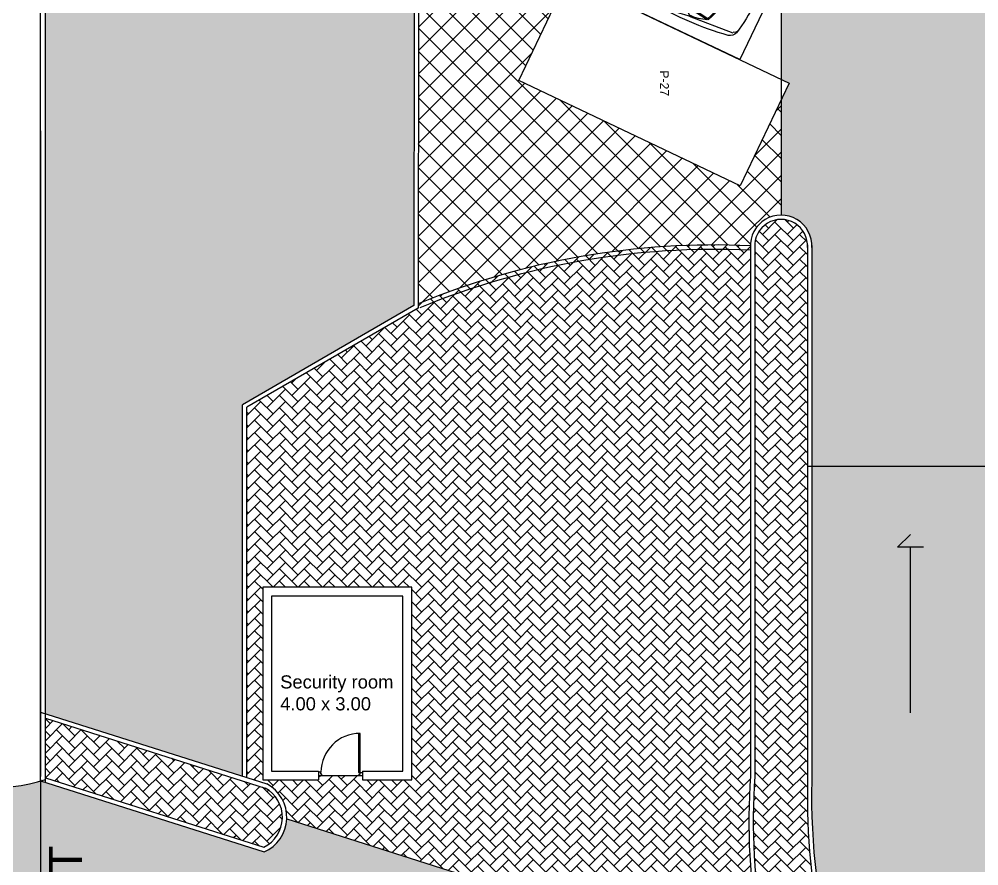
# Model space of a CAD drawing. Header units: inches. Extents: x -162 to 906, y 35 to 488.
# Drawn here: x 367.69 to 389.61, y 96.74 to 116.07 of the extents above; entities that cross this region are included whole.
import ezdxf

# ---------------------------------------------------------------- set-up
doc = ezdxf.new("R2010")
doc.units = ezdxf.units.IN
doc.header["$LTSCALE"] = 0.02
doc.header["$MEASUREMENT"] = 0
doc.set_wipeout_variables(frame=1)
for name, color, linetype, true_color in [('Car Parking block', 7, 'Continuous', 0xc29100), ('cars', 7, 'Continuous', 0xf7f7f7), ('doors', 7, 'Continuous', 0xff8585), ('green bed', 7, 'Continuous', 0x145200), ('jogging track', 7, 'Continuous', 0x5e5e5e), ('main rooad', 250, 'Continuous', 0x333333), ('parking numbers', 7, 'Continuous', 0xa87e00), ('parking pavers', 7, 'Continuous', 0xadadad), ('pavements', 7, 'Continuous', 0x8a8a8a), ('ROADS', 7, 'Continuous', 0x595959), ('text', 7, 'Continuous', 0xd1d1d1), ('walls', 7, 'Continuous', 0x614d9d)]:
    doc.layers.add(name, color=color, linetype=linetype, true_color=true_color)
doc.layers.add('Directions', color=7, linetype='Continuous')
doc.styles.get("Standard").update_dxf_attribs({"font": 'arial.ttf'})
pattern_1 = [(90, (0, 0), (-1.414213562, 1.414213562), [0.375, -2.453427126]), (45, (0, 0), (-1.414213562373095, 1.414213562373095), [0.375, -1.625]), (135, (0, 0), (-1.414213562373095, -1.414213562373095), [0.375, -1.625])]
pattern_2 = [(45, (0, 0), (2.220446049250313e-17, 0.282842712474619), [0.6000000000000001, -0.2]), (135, (0.14142135625, 0.14142135625), (2.220446049250313e-17, 0.282842712474619), [0.6000000000000001, -0.2])]

# ---------------------------------------------------------------- blocks, each defined once
blk = doc.blocks.new('CAR34')
blk.add_wipeout([(33.927219945061495, 117.46526946658308), (33.98462368670587, 127.78612432489997), (32.741181076292584, 148.3729225483237), (29.426464967384856, 170.10453850784285), (29.134901998054804, 170.63419105253365), (26.67237229145159, 174.1651749828465), (25.13437325300852, 174.8719526196695), (0.30411337912696723, 177.75101098796085), (-0.31556963997029897, 177.74968263925302), (-26.27140623761069, 174.74011411512026), (-27.36684823547364, 173.84603299752808), (-28.961789183423022, 171.72088001235966), (-29.82631659040301, 168.09930095522253), (-30.718212151977482, 163.154965128992), (-31.43157935410929, 158.68135229022835), (-32.11740204941255, 153.73824532569108), (-33.19817442925108, 143.51856051653846), (-33.81280107510169, 133.70590836995086), (-33.99702135041612, 126.93718854447543), (-33.95844547550544, 118.72108046946867), (-33.728825815973494, 112.31534416365123), (-33.098868760144754, 103.19243404199192), (-38.34546966265674, 102.7273697802466), (-37.86196344400422, 99.55962219267757), (-33.05416985084295, 100.29345531417168), (-33.03946661253754, 95.88006075690852), (-33.02329542719802, 91.0260401745473), (-33.17973379820975, 87.31777859795515), (-33.17973379820975, 83.84067736094862), (-33.17973379820975, 80.363576123942), (-33.015207114516755, 77.40218146282517), (-33.46250412011642, 71.76152841892643), (-33.72032301440292, 67.41652416396447), (-34.02324298137313, 57.836249965381185), (-33.9432986101767, 47.5699568368218), (-33.732254418372236, 42.15064014712519), (-33.36776953622369, 36.22778147109656), (-32.42457839321918, 26.150377873561624), (-31.36143631138131, 18.000641980206197), (-30.024631302947682, 12.020403576236617), (-27.53868053043388, 9.666347340450088), (-23.22587061666657, 8.53343449247346), (-17.904744222982856, 7.580536929346579), (-11.353601821560005, 6.752423969184804), (-3.8649936221923937, 6.262833417732466), (3.45418457941841, 6.249944299820655), (13.170817221110717, 6.944439351029118), (19.860582659312335, 7.901245021623552), (22.661425257466938, 8.420251150723303), (24.282123377090354, 8.753035693524538), (26.173327927764685, 9.171792330952542), (27.156258647883764, 9.489244641244895), (29.232161590306383, 10.944612270777867), (30.761723952713027, 14.132055273206447), (31.32268107848193, 17.738096435128526), (32.01035962968202, 22.722644157996427), (32.60771659073358, 27.807010693281), (33.08701571950549, 32.73425317949429), (33.411169506580514, 36.82917913612211), (33.70051395324384, 41.52787521807774), (33.97874294281514, 48.96561848411163), (33.94841865071028, 54.17868537462975), (34.023242981373386, 57.8362499653896), (33.95575584934659, 61.30256162563667), (33.88676609159865, 63.54226916090586), (33.68257689139941, 68.14079149986311), (33.51236734701054, 71.01183601047835), (32.97921925152522, 77.7959238029617), (33.16642493887628, 88.73525495091478), (33.05416985084307, 100.29345531417168), (38.0440215037087, 99.78264910818662), (38.34546966265685, 102.7273697802466), (33.07607006959953, 102.93681944096845), (33.071124136772205, 105.38253512689904)])
for p, q in [((-17.13575991959101, 135.7581155141763), (-13.53474318344706, 169.3036767938643)), ((17.13575991959101, 135.7581155141763), (13.53474318344706, 169.3036767938643)), ((-32.97921925152332, 77.79592380241593), (-33.19817442925114, 143.5185605165384)), ((32.97921925152332, 77.79592380241593), (33.19817442925114, 143.5185605165384)), ((-26.06156035747199, 52.34078051119445), (-29.40171897743744, 47.95754449277251)), ((26.06156035747199, 52.34078051119445), (29.40171897743744, 47.95754449277251)), ((-30.16197818202568, 47.95754449277251), (-27.49299169705523, 11.71140066058956)), ((-24.55258090708639, 48.9030449318177), (-26.68356295080548, 34.21931643149901)), ((-23.68723049179744, 47.9030449318177), (-25.69393016589083, 34.07569557290822)), ((-21.58368255234291, 51.47218235604555), (0, 51.47218235604532)), ((-20.71833213705395, 50.47218235604578), (2.273736754432321e-13, 50.47218235604578)), ((21.58368255234291, 51.47218235604555), (0, 51.47218235604532)), ((20.71833213705395, 50.47218235604578), (-2.273736754432321e-13, 50.47218235604578)), ((23.68723049179744, 47.9030449318177), (25.69393016589083, 34.07569557290822)), ((24.55258090708639, 48.9030449318177), (26.68356295080548, 34.21931643149901)), ((30.16197818202568, 47.95754449277251), (27.49299169705523, 11.71140066058956)), ((-26.73273249246699, 11.71140066058956), (-26.00458838180248, 10.04418799644304)), ((-26.00458838180248, 10.04418799644304), (-24.25704251620823, 8.734235188899447)), ((26.00458838180248, 10.04418799644304), (24.25704251620823, 8.734235188899447)), ((26.73273249246699, 11.71140066058956), (26.00458838180248, 10.04418799644304))]:
    blk.add_line(p, q)
at = {"const_width": 0.25}
for points in [[(-32.08484418300327, 102.7273697802466), (-38.3454696626568, 102.7273697802466), (-37.89828212839598, 99.79756830469682), (-30.74328158022035, 100.5300186735842), (-31.63765664874222, 103.0935949646903), (-37.45109459413493, 100.1637934891405), (-37.00390705987388, 102.3611445958029), (-36.10953199135201, 102.7273697802466), (-36.10953199135201, 102.3611445958029), (-35.21515692283015, 101.9949194113592), (-35.21515692283015, 101.9949194113592), (-36.10953199135201, 101.9949194113592), (-34.32078185430805, 101.6286942269153), (-29.84890651169849, 101.6286942269153)], [(32.08484418300327, 102.7273697802466), (38.3454696626568, 102.7273697802466), (37.89828212839598, 99.79756830469682), (30.74328158022035, 100.5300186735842), (31.63765664874222, 103.0935949646903), (37.45109459413493, 100.1637934891405), (37.00390705987388, 102.3611445958029), (36.10953199135201, 102.7273697802466), (36.10953199135201, 102.3611445958029), (35.21515692283015, 101.9949194113592), (35.21515692283015, 101.9949194113592), (36.10953199135201, 101.9949194113592), (34.32078185430805, 101.6286942269153), (29.84890651169849, 101.6286942269153)], [(-33.17973379820978, 87.31777859795511), (-33.17973379820978, 80.36357612394204)], [(33.17973379820978, 87.31777859795511), (33.17973379820978, 80.36357612394204)], [(-34.02324298137319, 57.83624996538128), (-33.87359432004723, 50.52112078387836)], [(34.02324298137319, 57.83624996538128), (33.87359432004723, 50.52112078387836)]]:
    blk.add_lwpolyline(points, dxfattribs=at)
for centre, radius, start, end in [((260.026555164171, 121.4407091794876), 291.2170140450393, 169.4541105612045, 179.5082652334016), ((-23.48460378483219, 169.2713004342559), 6, 90, 170.6377125549305), ((3.1968261253337, 37.02844619128996), 140.7941243493243, 91.30105135902136, 100.923997192489), ((-3.1968261253337, 37.02844619128996), 140.7941243493243, 79.076002807511, 88.69894864097863), ((23.48460378483219, 169.2713004342559), 6, 9.362287445069525, 90), ((-260.026555164171, 121.4407091794876), 291.2170140450393, 0.4917347665984097, 10.54588943879547), ((200.8711657567565, 123.9317857470196), 234.8874150757865, 168.6277808360309, 185.1650915340536), ((-200.8711657567565, 123.9317857470196), 234.8874150757865, 354.8349084659464, 11.37221916396913), ((-1.605883360984308, 20.10321289213857), 107.9661727306113, 89.1477540638219, 101.887232305524), ((1.605883360984308, 20.10321289213857), 107.9661727306113, 78.11276769447605, 90.85224593617808), ((8.376331033583028, 126.0930801903021), 41.60636100444329, 182.8593592779067, 213.5108403874736), ((-5.993796740279322, 122.3539902637217), 25.23582583021884, 176.3966881472988, 220.3270021731335), ((-18.34895133223836, 108.5822369485461), 18.03003079482258, 107.749177614768, 134.8814584601642), ((-8.86359448781559, 121.6490853492123), 21.37127994432367, 178.6708459985047, 222.4001677048718), ((-20.25409792810046, 108.44381096814), 15.23190149740668, 107.0238075166709, 130.5529712667719), ((0.813974461591215, -34.83841664725901), 159.8975891234223, 90.29167108125907, 99.18652766048191), ((-0.813974461591215, -34.83841664725901), 159.8975891234223, 80.81347233951809, 89.70832891874093), ((18.34895133223836, 108.5822369485461), 18.03003079482258, 45.11854153983579, 72.25082238523201), ((8.86359448781559, 121.6490853492123), 21.37127994432367, 317.5998322951282, 1.329154001495268), ((20.25409792810046, 108.44381096814), 15.23190149740668, 49.44702873322808, 72.97619248332909), ((5.993796740279322, 122.3539902637217), 25.23582583021884, 319.6729978268665, 3.603311852701172), ((-8.376331033583028, 126.0930801903021), 41.60636100444329, 326.4891596125264, 357.1406407220933), ((212.6584625687581, 86.34776437966207), 245.8364810791288, 175.6499121088189, 188.9841718433862), ((-25.72918928748163, 116.1018420708112), 12.99259591802312, 235.591732249226, 267.4189562014643), ((-22.45752432289669, 107.1622002631018), 3, 202.3244509001902, 284.5329353446604), ((-192.2320601904448, 76.35402645350882), 170.0055163029223, 351.6343015241009, 9.752128644341537), ((-21.85734627935153, 108.3462060338002), 3, 201.6718768967891, 283.9476698827467), ((-1.137101252850698, 24.91730285366611), 81.96342501202705, 89.20509431183629, 104.5329353446604), ((-1.137101252850698, 24.91730285366611), 82.96342501202705, 89.2146763146841, 103.9476698827467), ((1.137101252850698, 24.91730285366611), 82.96342501202705, 76.05233011725326, 90.78532368531589), ((1.137101252850698, 24.91730285366611), 81.96342501202705, 75.46706465533957, 90.79490568816371), ((21.85734627935153, 108.3462060338002), 3, 256.0523301172532, 338.3281231032109), ((22.45752432289669, 107.1622002631018), 3, 255.4670646553396, 337.6755490998097), ((192.2320601904448, 76.35402645350882), 170.0055163029223, 170.2478713556584, 188.365698475899), ((25.72918928748163, 116.1018420708112), 12.99259591802312, 272.5810437985357, 304.408267750774), ((-212.6584625687581, 86.34776437966207), 245.8364810791288, 351.0158281566138, 4.350087891181092), ((-26.39121410247139, 103.0585453203405), 0.1, 8.448163418283592, 39.70352655797947), ((-205.0436425252763, 76.52397906437773), 180.7122182681933, 359.9659060384543, 8.448163418296478), ((205.0436425252763, 76.52397906437773), 180.7122182681933, 171.5518365817035, 180.0340939615457), ((26.39121410247139, 103.0585453203405), 0.1, 140.2964734420205, 171.5518365817164), ((217.9265122516315, 54.66474320154794), 251.969715674571, 174.7327493826938, 189.2570106149152), ((-24.73499266329532, 87.89526443340219), 11.58277155668651, 224.5749507150043, 271.5147373016941), ((593.3321177242578, 77.79592380241775), 626.3113369757828, 180, 180.3049592960855), ((-24.73499266329532, 87.89526443340219), 13.03702240575893, 230.7747790788437, 271.7520840582274), ((-188.9845759630546, 76.14757986081577), 164.6531891865143, 351.6866048007565, 359.5534545141202), ((-24.43145623327814, 76.41650542997763), 0.1, 271.5147373017332, 359.9659060384282), ((24.43145623327814, 76.41650542997763), 0.1, 180.0340939615718, 268.4852626982668), ((24.73499266329532, 87.89526443340219), 13.03702240575893, 268.2479159417726, 309.2252209211563), ((188.9845759630546, 76.14757986081577), 164.6531891865143, 180.4465454858797, 188.3133951992435), ((24.73499266329532, 87.89526443340219), 11.58277155668651, 268.4852626983059, 315.4250492849957), ((-217.9265122516315, 54.66474320154794), 251.969715674571, 350.7429893850847, 5.267250617306225), ((-593.3321177242576, 77.79592380241775), 626.3113369757828, 359.6950407039145, 0), ((7.90207822267962, 47.95754449277251), 37.30379720011695, 180, 202.3995802024332), ((-21.58368255234291, 48.47218235604555), 3, 90, 171.7425756836412), ((-20.71833213705395, 47.47218235604578), 3, 90, 171.7425756836412), ((20.71833213705395, 47.47218235604578), 3, 8.257424316358769, 90), ((21.58368255234291, 48.47218235604555), 3, 8.257424316358769, 90), ((-7.90207822267962, 47.95754449277251), 37.30379720011695, 337.6004197975668, 0), ((-25.69393016589106, 34.07569557290822), 1, 171.7425756836412, 246.1837292397729), ((-0.5615924261262535, 89.82288480292618), 62.15046836820589, 245.7401172766021, 270.5177324412136), ((-0.5795366460693003, 89.74219563458155), 61.0697925807609, 245.7034608568795, 270.5437303925597), ((0.5795366460693003, 89.74219563458155), 61.0697925807609, 269.4562696074403, 294.2965391431205), ((0.5615924261262535, 89.82288480292618), 62.15046836820589, 269.4822675587863, 294.2598827233978), ((25.69393016589106, 34.07569557290822), 1, 293.816270760227, 8.257424316358769), ((-24.82763258959994, 15.01893728014284), 6, 188.500246599424, 257.0393065063154), ((1.591615728102624e-12, 122.8968219539288), 116.6980096555257, 257.0393065063154, 270), ((-1.591615728102624e-12, 122.8968219539288), 116.6980096555257, 270, 282.9606934936847), ((24.82763258959994, 15.01893728014284), 6, 282.9606934936847, 351.499753400576)]:
    blk.add_arc(centre, radius, start, end)
for points in [[(-38.22360673906996, 102.6576415516729), (-37.7947248836017, 99.8126485024984), (-31.74749072149802, 103.0088752614474), (-30.84683882501463, 100.6204860349799)], [(38.22360673906996, 102.6576415516729), (37.7947248836017, 99.8126485024984), (31.74749072149802, 103.0088752614474), (30.84683882501463, 100.6204860349799)]]:
    blk.add_solid(points)
blk = doc.blocks.new('door')
at = {"layer": 'doors'}
for p, q in [((-0.07634989200794351, 0), (-0.07634989200794351, 0.03272138228947075)), ((-0.07634989200794351, 0.03272138228947075), (-0.05453563714817378, 0.03272138228947075)), ((0, 0), (-0.07634989200794351, 0)), ((-0.05453563714817378, 0.03272138228947075), (-0.05453563714817378, 0.07634989200864695)), ((-0.05453563714817378, 0.07634989200864695), (0, 0.07634989200864695)), ((0, 0.07634989200864695), (0, 0))]:
    blk.add_line(p, q, dxfattribs=at)
blk.add_lwpolyline([(-0.05453563714817378, 0.9772786177105779, 0.414213562373095), (-0.9554643628501047, 0.07634989200864695), (-1.010000000000005, 0.07634989200864695), (-1.010000000000005, 0), (-0.9336501079913582, 0), (-0.9336501079913582, 0.03272138228947075), (-0.9554643628500692, 0.03272138228947075), (-0.9554643628500692, 0.07634989200864695)], format="xyb", dxfattribs=at)
blk.add_lwpolyline([(-0.05453563714817378, 0.07634989200864695), (-0.05453563714817378, 0.9772786177106241), (-0.09380129589589004, 0.9772786177106241), (-0.09380129589589004, 0.07634989200864695)], close=True, dxfattribs=at)

msp = doc.modelspace()

# ---------------------------------------------------------------- hatches: boundary and pattern name
at = {"layer": 'Directions'}
h = msp.add_hatch(color=256, dxfattribs=at)
h.dxf.hatch_style = 1
h.paths.add_polyline_path([(388.3424180903158, 104.0104779392564), (388.0467507880628, 104.3064668869625), (387.7513390009725, 104.0102229219037)])
at = {"layer": 'green bed'}
h = msp.add_hatch(dxfattribs=at)
h.set_pattern_fill('GRASS', color=98, scale=2)
h.set_pattern_definition(pattern_1)
edge = h.paths.add_edge_path()
edge.add_arc((544.3615439885334, -96.65123406315908), 162.9942546159928, 95.58947193296545, 114.2394413352657)
edge.add_line((477.4441186161647, 51.97307491540785), (477.4441186161647, 51.14071426372944))
edge.add_line((477.4441186161647, 51.14071426372944), (468.4907479969479, 51.1407142637293))
edge.add_line((468.4907479969479, 51.1407142637293), (468.490747996948, 46.64071426373069))
edge.add_line((468.490747996948, 46.64071426373069), (568.0726504680192, 46.6407142637307))
edge.add_line((568.0726504680192, 46.6407142637307), (568.0726504680192, 246.4207142637306))
edge.add_line((568.0726504680192, 246.4207142637306), (368.2926504680192, 246.4207142637307))
edge.add_line((368.2926504680192, 246.4207142637307), (368.2926504680192, 230.2207142637308))
edge.add_line((368.2926504680192, 230.2207142637308), (372.7926504680192, 230.2207142637308))
edge.add_line((372.7926504680192, 230.2207142637308), (372.7926504680191, 237.8129027323037))
edge.add_line((372.7926504680191, 237.8129027323037), (559.7317900497445, 237.8129027323037))
edge.add_line((559.7317900497445, 237.8129027323037), (559.7317900497445, 81.85082150486963))
edge.add_line((559.7317900497445, 81.85082150486963), (551.5326316118169, 81.85082150486956))
edge.add_arc((525.6078797879225, 94.09321532003378), 28.67000110666355, 275.7613038748607, 334.7220068828067, ccw=False)
h = msp.add_hatch(dxfattribs=at)
h.set_pattern_fill('GRASS', color=98, scale=2)
h.set_pattern_definition(pattern_1)
h.paths.add_polyline_path([(376.7541189089248, 206.0819729557085), (372.7926504680192, 208.3668302371348), (372.7926504680192, 222.8207142637308), (368.2926504680192, 222.8207142637308), (368.2926504680192, 100.2123710747675), (372.7926504680192, 98.78225292342151), (372.7926504680192, 107.2671735345409), (372.7914600433131, 107.266484685903, -0.001785017956304216), (372.8926504680193, 107.3431765183284), (372.8926504680193, 107.325039322639), (376.7064828799133, 109.5319435045206)])
at = {"layer": 'main rooad'}
h = msp.add_hatch(color=256, dxfattribs=at)
h.dxf.hatch_style = 1
h.paths.add_polyline_path([(364.2926504680192, 185.7863084966848), (356.2926504680192, 185.7863084966848), (356.2926504680192, 132.4795510604745), (364.2926504680192, 132.4795510604745)])
h.paths.add_polyline_path([(361.3579378076425, 159.9306885012031), (362.0178754991176, 159.9306885012031), (362.6778131905927, 159.9306885012031), (362.6778131905927, 155.0150456428029), (364.1176788377946, 155.0150456428029), (362.0178754991176, 152.6171710428934), (359.9180721604406, 155.0150456428029), (361.3579378076425, 155.0150456428029)], flags=16)
h.paths.add_polyline_path([(368.1826504680192, 98.67352877030291, -0.5336600547258802), (364.2926504680192, 101.8092666006078), (364.2926504680192, 132.4795510604745), (356.2926504680192, 132.4795510604745), (356.2926504680192, 36.03071426373069, 0.4142135623730951), (357.7926504680192, 34.53071426373069), (382.6780048452929, 34.53071426373069), (377.2499887717895, 42.53071426373069), (365.7926504680192, 42.53071426373072, -0.4142135623730951), (364.2926504680192, 44.03071426373072), (364.2926504680192, 90.83366921791021, -0.4818689071555466), (368.1826504680192, 93.93936536171923)])
h.paths.add_polyline_path([(360.5639583791866, 171.2956089185986), (360.6129853071035, 163.1637023833767), (364.2181590961606, 163.1854378269308), (364.1691321682437, 171.3173443621527)], flags=24)
h = msp.add_hatch(color=256, dxfattribs=at)
h.dxf.hatch_style = 1
h.paths.add_polyline_path([(390.3926504680201, 132.9707489838171), (385.0926504680201, 132.9707489838171), (385.0926504680201, 131.9505001597931), (385.1482901528552, 131.9234735085632), (385.0926504680201, 131.808928258313), (385.0926504680201, 129.1023479656082), (385.1872869495123, 129.0571869875693), (385.0926504680201, 128.8588727787513), (385.0926504680201, 126.2214771365889), (385.2076387859286, 126.1666041656382), (385.0926504680201, 125.9256419391294), (385.0926504680201, 123.3406063075701), (385.2279906223453, 123.2760213437074), (385.0926504680201, 122.9924110995069), (385.0926504680201, 120.4597354785515), (385.248342458762, 120.3854385217768), (385.0926504680201, 120.0591802598847), (385.0926504680201, 118.3309211001754), (390.3926504680203, 118.3309211001754)])
h.paths.add_polyline_path([(402.2819233966378, 122.0509806287565, -0.08609859835141766), (402.4610327675801, 122.2416730198484), (399.5991905412636, 125.1271305995315), (399.2986300098772, 125.4301712966977, -0.09667153216682046), (399.0903968504232, 125.223786744237), (390.3926504680203, 116.4747212604557), (390.3926504680203, 118.3309211001754), (385.0926504680201, 118.3309211001754), (385.0926504680201, 117.5788646495325), (385.2686942951784, 117.494855699846), (385.0926504680201, 117.1259494202625), (385.0926504680201, 114.6979938205137), (385.2767378780526, 114.610146434911), (385.0926504680201, 114.2243845331763), (385.0926504680201, 111.5982254883708, -0.4116356490249109), (385.7926504680203, 110.9020052103233), (385.7926504680204, 105.8661261315417), (390.3926504680203, 105.8661261315418), (390.3926504680203, 110.0915577123249)])
h = msp.add_hatch(color=256, dxfattribs=at)
h.dxf.hatch_style = 1
h.paths.add_polyline_path([(390.3926504680205, 96.95631961640376), (390.3926504680203, 105.8661261315418), (385.7926504680204, 105.8661261315417), (385.7926504680205, 98.67784607845397, 0.07246887605954433), (386.312711022341, 94.3797754503313, -0.5529843796628756), (385.2891508082217, 93.2369911145357), (379.7426549034204, 94.99969729314229, -0.2871366764935598), (379.7549251522901, 95.9166540035635), (373.8042548939799, 97.80837331060064, -0.2871837722620673), (373.2860483561234, 97.05163293173507), (368.1826504680192, 98.67352877030292), (368.1826504680192, 93.93936536171924), (373.2483895338866, 92.33163040176404, -0.2474705601306619), (373.5977205482048, 91.60510204893204), (379.786967112162, 89.63759798291335, -0.2473518906721841), (380.4909713251466, 90.02964696946127), (391.0895324352045, 86.66086853182037), (392.7440073602075, 91.86603530734212, -0.1743973109735686)])
h.paths.add_polyline_path([(373.2312274982868, 93.48407381148711), (373.7320298064182, 93.33024840571825, 0.136885593434229), (373.8528451911118, 93.49601967156792, -0.4388742389498292), (373.8543361689794, 93.50007831542644, -0.1296456302923607)], flags=16)
h.paths.add_polyline_path([(372.3385003884485, 95.62246718098251), (372.4120177436583, 95.64867854173461, 0.1121032960755079)], flags=16)
h.paths.add_polyline_path([(371.9444903876163, 93.99861051714193, -0.3671245988908965), (371.8551786868538, 94.2084735023468, -0.04201271442390537), (371.9893794447568, 94.88915994529889), (372.3038703000317, 95.5995341801695, -0.04389769013188753), (373.771642089084, 95.2943220882856, -0.1940647767494694), (374.2223884025334, 94.97129230291995, -0.374921882182254), (374.2411247023814, 94.85694750283515, 0.06698022011325247), (373.9785520878608, 94.27091018345858, 0.06698022011325808), (373.8626651006693, 93.63928187203014, -0.374921882184108), (373.782412787988, 93.5557034744155, -0.1940647767490674), (373.2279689883974, 93.54509430781603, -0.04352411152541594), (371.8570715848317, 94.11972638930301), (371.8584141439189, 94.10941069566208), (371.9359915224411, 94.00955053657297), (371.9483067013736, 93.99675427775735), (372.5289951799926, 93.71430977955033), (373.0956288352458, 93.4999469362461), (373.3856366817465, 93.41157608967887), (373.7320298064182, 93.33024840571827), (373.8064622849576, 93.3069490654455), (373.8066306767181, 93.30749085341539, -0.07234595881040105)], flags=16)
h.paths.add_polyline_path([(374.3086826001532, 95.1855858965956), (373.8089163369244, 95.3427446998105, -0.1296456302949002), (374.3131715537959, 94.97634705255922, 0.1397721478876945)], flags=16)
h.paths.add_polyline_path([(374.1199464241379, 95.26447771565083), (374.3703583939568, 95.16727003493554, 0.00973391939883871)], flags=16)
h.paths.add_polyline_path([(374.4291456037967, 95.31038634856908), (374.41298703648, 95.27104863218031), (374.4167995692875, 95.2706639004382)], flags=16)
h.paths.add_polyline_path([(376.9473253623127, 94.15329662137721, -0.05661205680016135), (376.8025307475717, 93.39319645666909, -0.05836784090294996), (376.4787954792407, 92.66424468258299), (376.4734733678837, 92.66013114601071, -0.258522065256382), (376.313885746798, 92.5991649425686), (376.3118054090768, 92.59947301395248, -0.0630651611462776), (374.5173862952578, 93.08787375742969, -0.009099346397687455), (374.2650368295938, 93.16129770990607), (374.2378122807107, 93.1697065406552), (374.2650368295901, 93.16129770990722, -0.002427968363313267), (374.1981670842192, 93.18243795131409), (373.8749299580411, 93.28635548938999), (373.8457550502963, 93.1419331735396), (373.7605253864551, 93.15915050982898), (373.8040856055828, 93.32183956733095, 0.01447450789367703), (374.1981670842188, 93.18243795131421), (374.5066552959019, 93.0923160353917, 0.1807271955117988), (374.6642398370209, 93.30919499970615, -0.03433909502281508), (375.2810010484135, 93.06443389278223), (375.3748332128563, 92.9325253617532, 0.09585782196464969), (375.7886362176716, 92.88673435872145), (375.3905878421662, 93.07679038719584, -0.372604975481092), (375.3444056585915, 93.18246881331196), (375.5325802545235, 93.78790658532333), (375.7207548504553, 94.39334435733468, -0.3726049754811012), (375.8187049607414, 94.45422538657239), (376.2543583403213, 94.38516066285177, 0.09585782196466097), (375.8875035206098, 94.58200396095283), (375.7354298584859, 94.52652480333029, -0.03433909502281032), (375.0885872442998, 94.67450123325726, 0.1820461089192733), (375.0809694946261, 94.94430972328581, 0.009739202274512493), (374.8136482161698, 95.0318559052123), (374.7109755892523, 95.05907898854608), (374.6076052497409, 95.09158530207864, 0.005721648168149471), (374.4477198876164, 95.13340970404221), (374.4512871241976, 95.1407418205128), (374.574957817804, 95.10185176404046), (374.6076052497409, 95.09158530207864, -0.007427262166549462), (374.8136482161697, 95.03185590521231), (374.8163588735321, 95.03113718929472), (374.9138940564596, 95.00082252363462), (375.0114292393871, 94.97050785797454), (375.0930640780748, 94.94007422316878, -0.0630651611463503), (376.8481897782363, 94.32524984262702, -0.3083044826319282)], flags=16)
h.paths.add_polyline_path([(376.2445802654499, 94.35696960851436, -0.108752077014392), (376.1720532760083, 93.58915357884078, -0.1087520770152298), (375.7965611414348, 92.91550138630849), (375.426183006934, 93.09234571380406, -0.3726049754811058), (375.3800008233594, 93.19802413992018), (375.560630971566, 93.77918821228965), (375.7412611197724, 94.3603522846591, -0.3726049754811211), (375.8392112300585, 94.4212333138968)], flags=0)
h.paths.add_polyline_path([(374.2031503254396, 94.85120214309299, 0.06437351135544081), (373.950498703545, 94.27962938549881, 0.06437351135505354), (373.8346379578858, 93.66554099863546, -0.3752568907938714), (373.7534328970762, 93.5827786951226, -0.1931549083256144), (373.2866134731061, 93.55610834456526, -0.1027562883027826), (373.2410275985542, 93.76664248171188, -0.0556437822824568), (373.3843088052639, 94.45560544820034, -0.05564378228282049), (373.656814089417, 95.10440460318122, -0.1027562883029619), (373.8137110353836, 95.25200556255895, -0.1931549083255937), (374.183166527755, 94.96541470200822, -0.375256890794141)], flags=0)
h.paths.add_polyline_path([(369.5375138939858, 94.59628216986918), (369.5375138939858, 97.30006798160179), (367.9919818339584, 97.30006798160179), (367.9919818339584, 94.59628216986918)], flags=9)
at = {"layer": 'parking pavers'}
h = msp.add_hatch(dxfattribs=at)
h.set_pattern_fill('ANSI37', color=250, scale=3)
h.set_pattern_definition([(45, (0, 0), (-0.2651650429449553, 0.2651650429449554), []), (135, (0, 0), (-0.2651650429449554, -0.2651650429449553), [])])
h.paths.add_polyline_path([(380.1085997703681, 157.4954930028614), (378.9722799864683, 158.0474536866098), (380.1082867942584, 160.386147452932), (379.1592155805765, 160.8390487396518), (380.2774293173018, 163.1823065297898), (379.1373104836334, 163.7263766473301), (380.2570774808855, 166.0728893517203), (379.1169586472167, 166.6169594692608), (380.2367256444689, 168.9634721736513), (379.0966068108003, 169.5075422911917), (380.2163738080523, 171.8540549955818), (379.0762549743836, 172.3981251131221), (380.1960219716356, 174.7446378175128), (379.0559031379671, 175.2887079350532), (380.1756701352191, 177.6352206394436), (379.0355513015506, 178.179290756984), (380.1553182988029, 180.5258034613745), (379.0151994651342, 181.0698735789151), (380.1349664623862, 183.416386283305), (378.9948476287175, 183.9604564008454), (380.1146146259695, 186.3069691052361), (378.974495792301, 186.8510392227765), (380.0942627895531, 189.1975519271667), (378.9252965016508, 189.7553881867549), (380.0450634989028, 192.1019008911454), (378.9049446652343, 192.6459710086858), (380.0247116624865, 194.9924837130762), (378.8845928288176, 195.5365538306168), (380.0043598260697, 197.8830665350067), (378.8642409924009, 198.4271366525472), (379.9840079896532, 200.7736493569379), (378.8438891559847, 201.3177194744782), (379.9636561532366, 203.6642321788686), (385.0926504680199, 201.2166517536518), (385.0926504680199, 203.7566383989063, -0.3971203508007457), (384.3926504680193, 204.4167019268713), (384.3926504680193, 204.7362266204083, -0.1088147807792981), (376.8540548194327, 206.0407556267108), (376.8065791547705, 109.5735578889054, -0.1095257536669322), (384.3902518855145, 110.8970183410499, -0.4147108880459749), (385.0926504680201, 111.5982254883708), (385.0926504680201, 114.2243845331763), (384.1569708808003, 112.2636337305207), (379.1029435174984, 114.675439570756), (380.2227105147505, 117.0219522751463), (379.0948999346242, 117.5601488356909), (380.2146669318764, 119.9066615400813), (379.0745480982077, 120.4507316576218), (380.19431509546, 122.7972443620123), (379.0541962617913, 123.3413144795528), (380.1739632590433, 125.6878271839427), (379.0338444253746, 126.2318973014832), (380.1536114226268, 128.5784100058738), (379.0134925889581, 129.1224801234142), (380.1332595862102, 131.4689928278045), (378.975096771439, 132.0315636359437), (380.111103579231, 134.3702574022693), (378.9747837953312, 134.9222180860177), (380.110790603123, 137.2609118523432), (378.9744708192231, 137.8128725360916), (380.1104776270152, 140.1515663024172), (378.9741578431153, 140.7035269861656), (380.1101646509073, 143.0422207524911), (378.9738448670073, 143.5941814362396), (380.1098516747996, 145.9328752025652), (378.9735318908995, 146.4848358863137), (380.1095386986915, 148.8235296526392), (378.9732189147917, 149.3754903363875), (380.1092257225837, 151.7141841027133), (378.9729059386839, 152.2661447864616), (380.1089127464759, 154.6048385527873), (378.9725929625761, 155.1567992365357)])
at = {"layer": 'pavements', "true_color": 0x000000}
h = msp.add_hatch(dxfattribs=at)
h.set_pattern_fill('AR-HBONE', color=18, scale=0.05)
h.set_pattern_definition(pattern_2)
h.paths.add_polyline_path([(386.1945031374057, 94.41816156823633), (386.199434415497, 94.41659438816794, -0.05915676148208952), (385.6926504680205, 97.96104872554929), (385.6926504680203, 110.9185686242643, 0.9378944466999518), (384.4926504680203, 110.9556755806621), (384.4926504680204, 98.78160883798124, 0.06326552106965169), (384.6900228894482, 95.16266279840984, -0.2452897856594478), (384.4261971957695, 94.9801363291845), (380.5611852827834, 96.20845270516894, 0.604054390370734), (379.8099333427806, 95.08323643389723), (385.3126191911152, 93.33445385150148, 0.5787838103986613)])
h = msp.add_hatch(dxfattribs=at)
h.set_pattern_fill('AR-HBONE', color=18, scale=0.05)
h.set_pattern_definition(pattern_2)
h.paths.add_polyline_path([(384.3926504680203, 110.8390695874622, -0.02068686462318869), (384.3902518855145, 110.8970183410499, 0.109525753666932), (376.8065791547705, 109.5735578889054), (376.8065303062998, 109.4743012463459), (372.8926504680193, 107.209503832714), (372.8926504680193, 98.7502405452476), (373.3499764917635, 98.60513246502724, -0.2871837722620669), (373.8042548939799, 97.80837331060064), (379.7549251522901, 95.9166540035635, -0.287136676493534), (380.5850237759381, 96.30639294543525), (384.4347631029854, 95.0829030558241, 0.1888337771422202), (384.5848755855026, 95.18202350342561, -0.06254512135786994), (384.3926504680204, 98.78519804671414)])
h.paths.add_polyline_path([(376.6566175384705, 103.0983257627271), (376.6566175384705, 98.69832576272711), (375.5316175384705, 98.69832576272711), (375.5316175384705, 98.79336092698486), (374.5316175384705, 98.79336092698486), (374.5316175384705, 98.69832576272711), (373.2566175384706, 98.69832576272711), (373.2566175384706, 103.0983257627271)], flags=16)
h.paths.add_polyline_path([(375.4813939593008, 99.76116664159431), (375.4779169316948, 98.8691647789971), (375.531912201827, 98.86895430517107), (375.5316175384705, 98.79336092698486), (375.456024160285, 98.7936555903413), (375.4563188236415, 98.86924896852751), (375.4390403371987, 98.86931632015184), (375.4425140608853, 99.76047059034147, 0.4156341500399359), (374.5867932171705, 98.82944151112889), (374.6073447980892, 98.82936140096635), (374.6072185137936, 98.79696423888649), (374.5316251356073, 98.79725890224293), (374.5319197989638, 98.87285228042914), (374.5859150690977, 98.87264180660311, -0.4015010847136904), (375.4425140608853, 99.76047059034147), (375.4425173648046, 99.76131818274905)], flags=0)
h.paths.add_polyline_path([(373.560110284964, 100.1234135831428), (376.2953081021536, 100.1234135831428), (376.2953081021536, 101.2428542379859), (373.560110284964, 101.2428542379859)], flags=8)
h = msp.add_hatch(dxfattribs=at)
h.set_pattern_fill('AR-HBONE', color=18, scale=0.05)
h.set_pattern_definition(pattern_2)
h.paths.add_polyline_path([(373.3105449527875, 98.51273544845971), (368.2926504680192, 100.107442556061), (368.2926504680192, 98.74348967077849), (373.2792649165065, 97.15871730088631, 0.6054231263237709)])
h.paths.add_polyline_path([(373.2017496960747, 92.24152225960256), (368.2926504680192, 93.80106795723782), (368.2926504680192, 92.42656935687232), (373.0157406339708, 90.92662086241302, 0.581082198296419)])

# ---------------------------------------------------------------- linework, layer by layer
at = {"layer": 'Car Parking block'}
msp.add_lwpolyline([(385.2686942951784, 117.494855699846), (384.1489272979263, 115.1483429954557), (379.0948999346242, 117.5601488356909), (380.2146669318765, 119.9066615400815)], close=True, dxfattribs=at)
at = {"layer": 'Directions'}
for p, q in [((388.0467507880628, 104.3064668869625), (387.7513390009725, 104.0102229219037)), ((388.3424180903158, 104.0104779392564), (387.7513390009725, 104.0102229219037)), ((388.0486433383986, 100.2334854638059), (388.0470138337548, 104.0103504889494))]:
    msp.add_line(p, q, dxfattribs=at)
at = {"layer": 'green bed'}
for p, q in [((376.7541189089248, 206.0819729557085), (376.7064828799133, 109.5319435045206)), ((376.7064828799133, 109.5319435045206), (372.7914600433131, 107.266484685903))]:
    msp.add_line(p, q, dxfattribs=at)
for points in [[(372.7926504680192, 98.78289567675834), (372.7926504680192, 107.2673935340218)], [(372.7926504680192, 98.78289567675833), (372.7926504680192, 101.5248698872657)]]:
    msp.add_lwpolyline(points, dxfattribs=at)
at = {"layer": 'jogging track'}
msp.add_line((368.1826504680192, 98.7101341169934), (368.1826504680192, 93.93936536171924), dxfattribs=at)
msp.add_arc((367.2882731711695, 101.5447344235452), 3.007279942461385, 174.9535154648209, 289.5106443097787, dxfattribs=at)
at = {"layer": 'main rooad'}
msp.add_line((385.6926504680204, 105.8661261315417), (390.3926504680203, 105.8661261315418), dxfattribs=at)
at = {"layer": 'pavements', "color": 253, "true_color": 0xa1a1a1}
msp.add_line((375.5316175384705, 98.79336092698486), (374.5316175384705, 98.79336092698486), dxfattribs=at)
at = {"layer": 'ROADS'}
for p, q in [((376.8541035367914, 206.139745858957), (376.8065303062998, 109.474301246346)), ((385.0926504680199, 203.7566383989063), (385.0926504680201, 111.5982254883708)), ((368.1826504680192, 113.5242410157422), (368.1826504680203, 98.77844825089078)), ((376.8065303062999, 109.474301246346), (372.8926504680193, 107.209503832714)), ((368.1826504680191, 102.8029280692482), (368.1826504680193, 104.3880154751418)), ((373.8042548939799, 97.80837331060064), (379.7549251522901, 95.9166540035635))]:
    msp.add_line(p, q, dxfattribs=at)
for points in [[(384.3926504680203, 110.9549670946379), (384.3926504680204, 98.7851980467159)], [(384.4926504680203, 110.9556755806621), (384.4926504680204, 98.7851980467159)], [(385.6926504680203, 110.9185686242642), (385.6926504680205, 97.96104872555009)], [(385.7926504680203, 110.9020052103198), (385.7926504680205, 98.67784607845373)], [(372.8926504680193, 98.7502405452476), (372.8926504680193, 107.209503832714)], [(368.1826504680192, 100.244708435446), (373.3499764917635, 98.60513246502724)], [(368.2926504680192, 100.107442556061), (373.3105449527875, 98.51273544845971)], [(368.1826504680192, 98.67352877030292), (373.2860483561234, 97.05163293173507)], [(368.2926504680192, 98.74348967077849), (373.2792649165065, 97.15871730088631)]]:
    msp.add_lwpolyline(points, dxfattribs=at)
for centre, radius, start, end in [((385.0914600433142, 110.89701834105), 0.7012081577996419, 356.6361365572628, 183.3638634427377), ((385.0914600433142, 110.898625017656), 0.6015211336294879, 355.9244386760231, 184.0755613239769), ((383.5830659822832, 93.13268993468323), 17.78265764197306, 87.39835051784489, 112.4004131513437), ((383.5830659822832, 93.13268993468323), 17.68265764197306, 87.39835051784489, 112.4004131513437), ((383.5830659822832, 93.13268993468323), 17.78265764197306, 127.3580700657116, 127.3628956712745), ((372.9407228174946, 97.84390856151776), 0.8642629236388886, 293.5507214720471, 61.73637474167469), ((398.8347233309274, 97.74895085830265), 14.4792015253952, 175.8959482908755, 190.2115865778558), ((398.8347233309274, 97.74895085830265), 14.3792015253952, 175.8959482908755, 190.3617870788935), ((400.8021101546308, 98.31347116164159), 15.01388188191126, 178.6093406741416, 195.2851301806378), ((372.9407228174946, 97.84390856151776), 0.7642629236388886, 296.2932445791388, 61.05997355774113), ((400.8726981250585, 98.32302580094382), 15.18436282077903, 181.3659923573696, 194.907941337676)]:
    msp.add_arc(centre, radius, start, end, dxfattribs=at)
at = {"layer": 'walls'}
for p, q in [((376.6566175384705, 103.0983257627271), (373.2566175384706, 103.0983257627271)), ((373.2566175384706, 103.0983257627271), (373.2566175384706, 98.69832576272711)), ((376.6566175384705, 98.69832576272711), (376.6566175384705, 103.0983257627271)), ((376.4566175384705, 102.8983257627271), (373.4535147661551, 102.8983257627271)), ((373.4535147661551, 102.8983257627271), (373.4535147661551, 98.8983257627271)), ((376.4566175384705, 98.8983257627271), (376.4566175384705, 102.8983257627271)), ((373.4535147661551, 98.8983257627271), (374.5316175384705, 98.8983257627271)), ((374.5316175384705, 98.8983257627271), (374.5316175384705, 98.69832576272711)), ((375.5316175384705, 98.8983257627271), (376.4566175384705, 98.8983257627271)), ((375.5316175384705, 98.8983257627271), (375.5316175384705, 98.69832576272711)), ((375.5316175384705, 98.8983257627271), (375.5316175384705, 98.69832576272711)), ((373.2566175384706, 98.69832576272711), (374.5316175384705, 98.69832576272711)), ((375.5316175384705, 98.69832576272711), (376.6566175384705, 98.69832576272711))]:
    msp.add_line(p, q, dxfattribs=at)
for points in [[(368.1826504680192, 98.7784482508911), (368.1826504680192, 224.3207142637308)], [(368.2926504680192, 100.2130456260208), (368.2926504680192, 224.3207142637308)], [(368.1826504680192, 98.67352877030292), (368.1826504680192, 102.8029280692482)], [(368.2926504680192, 98.63857017969457), (368.2926504680192, 102.7662139178604)]]:
    msp.add_lwpolyline(points, dxfattribs=at)

# ---------------------------------------------------------------- block references
at = {"layer": 'doors', "xscale": 0.9900990098986158, "yscale": 0.9900990098986158, "zscale": 0.9900990098986158, "rotation": 359.7766619034887}
msp.add_blockref('door', (375.5316175384705, 98.79336092698486), dxfattribs=at)

# ---------------------------------------------------------------- texts
at = {"layer": 'parking numbers', "insert": (382.5247464505712, 114.9049786636824), "char_height": 0.2, "attachment_point": 1, "rotation": 270.56301408477213}
msp.add_mtext_dynamic_manual_height_columns('P-27', width=0.7704821135389466, gutter_width=1, heights=[0], dxfattribs=at)
at = {"layer": 'pavements', "insert": (368.3779811518302, 94.86666075104245), "char_height": 0.75, "attachment_point": 1, "rotation": 90}
msp.add_mtext_dynamic_manual_height_columns('EXIT', width=3.237752837049356, gutter_width=1, heights=[0], dxfattribs=at)
at = {"layer": 'text', "insert": (373.653937024391, 100.2819060797322), "char_height": 0.3, "attachment_point": 7}
msp.add_mtext_dynamic_manual_height_columns('Security room\\P4.00 x 3.00', width=3.752068684595542, gutter_width=1, heights=[0], dxfattribs=at)

# ---------------------------------------------------------------- next in the draw order: block references
at = {"layer": 'cars', "xscale": -0.02937435539639897, "yscale": 0.02937435539639897, "zscale": 0.02937435539639897, "rotation": 64.84763336675732}
msp.add_blockref('CAR34', (384.6429984070137, 116.3449425647615), dxfattribs=at)

# ---------------------------------------------------------------- next in the draw order: linework, layer by layer
at = {"layer": 'Car Parking block'}
msp.add_lwpolyline([(385.2767378780526, 114.610146434911), (384.1569708808003, 112.2636337305207), (379.1029435174984, 114.675439570756), (380.2227105147505, 117.0219522751463)], close=True, dxfattribs=at)

doc.saveas('drawing.dxf')
